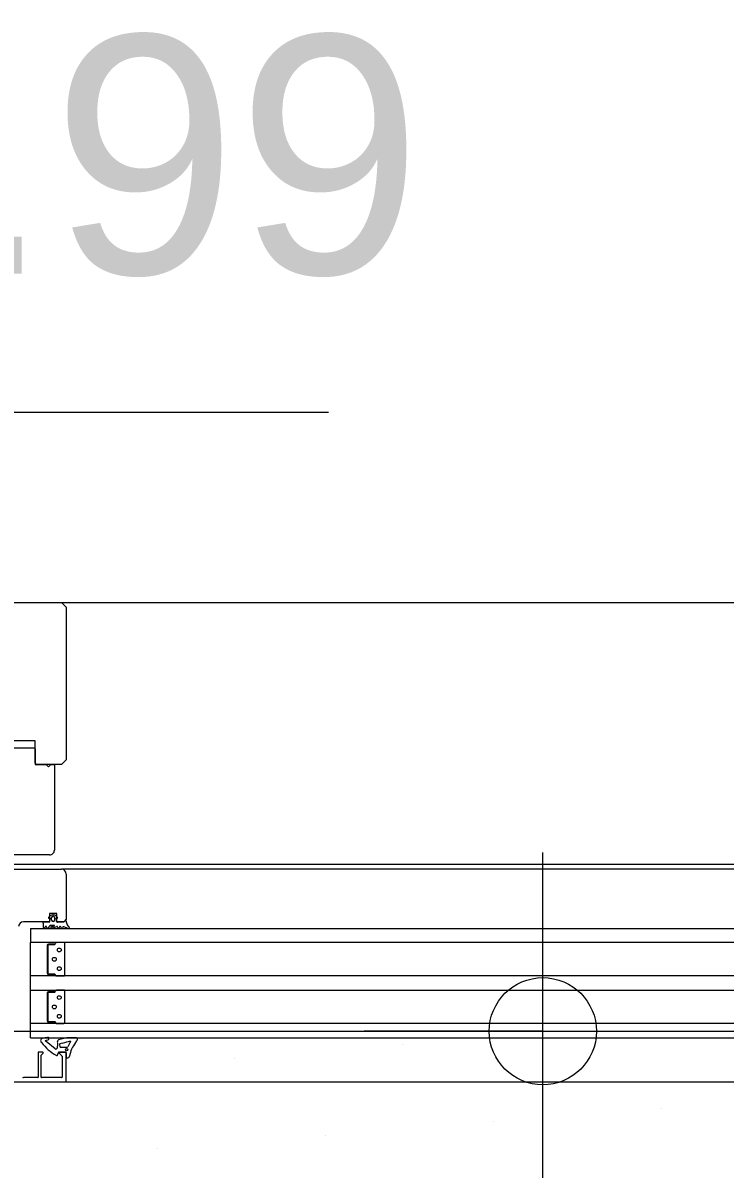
# Model space of a CAD drawing. Header units: metres. Extents: x 0.003 to 0.843, y 0.003 to 0.597.
# Drawn here: x 0.4233 to 0.42919, y 0.20144 to 0.21107 of the extents above; entities that cross this region are included whole.
import ezdxf

# ---------------------------------------------------------------- set-up
doc = ezdxf.new("R2010")
doc.units = ezdxf.units.M
for name, pattern in [('AUSGEZOGEN', [0]), ('PHANTOM', [63.50000000000001, 31.75, -6.35, 6.35, -6.35, 6.35, -6.35]), ('PUNKT', [6.35, 0, -6.35]), ('VERDECKT', [9.524999999999999, 6.35, -3.175])]:
    doc.linetypes.add(name, pattern=pattern)
for name, color, linetype, lineweight in [('Bodenplatte', 7, 'AUSGEZOGEN', 18), ('Daemmung', 7, 'AUSGEZOGEN', 18), ('Decke', 7, 'AUSGEZOGEN', 35), ('Deckendaemmung', 7, 'AUSGEZOGEN', 13), ('Fenster', 7, 'AUSGEZOGEN', 18), ('Text Koten', 7, 'AUSGEZOGEN', 25), ('Vorhangbrett', 7, 'AUSGEZOGEN', 13), ('Wand Beton bewehrt', 7, 'AUSGEZOGEN', 35)]:
    doc.layers.add(name, color=color, linetype=linetype, lineweight=lineweight)
doc.styles.add('ARIAL', font='ARIAL.TTF')

msp = doc.modelspace()

# ---------------------------------------------------------------- linework, layer by layer
at = {"layer": 'Bodenplatte', "color": 92, "linetype": 'VERDECKT', "lineweight": 18, "true_color": 0x00c600}
msp.add_line((0.3223599928617479, 0.2025973625236443), (0.6343599858880049, 0.2025973625236443), dxfattribs=at)
at = {"layer": 'Daemmung', "color": 211, "linetype": 'AUSGEZOGEN', "lineweight": 13, "true_color": 0xff70ff}
for p, q in [((0.4276599905081094, 0.2025973625236443), (0.4276599905081094, 0.2040973625366828)), ((0.4276599905081094, 0.2025973625236443), (0.4261599904950709, 0.2025973625236443)), ((0.4276599905081094, 0.2025973625236443), (0.4291599874999077, 0.2025973625236443)), ((0.4276599905081094, 0.2025973625236443), (0.4276599905081094, 0.2025973625236443)), ((0.4276599905081094, 0.1609973634534768), (0.4276599905081094, 0.2025973625236443))]:
    msp.add_line(p, q, dxfattribs=at)
msp.add_circle((0.4276599905081094, 0.2025973625236443), 0.0004500000039115548, dxfattribs=at)
at = {"layer": 'Decke', "color": 92, "linetype": 'PHANTOM', "lineweight": 18, "true_color": 0x00c600}
msp.add_line((0.3223599928617479, 0.2025973625236443), (0.6343599858880049, 0.2025973625236443), dxfattribs=at)
at = {"layer": 'Deckendaemmung', "color": 211, "linetype": 'AUSGEZOGEN', "lineweight": 13, "true_color": 0xff70ff}
for p, q in [((0.4264815535222344, 0.2024844243623451), (0.4264815535222344, 0.2024844243623451)), ((0.4250721082197415, 0.20237102308413), (0.4250721082197415, 0.20237102308413)), ((0.4236626629172487, 0.202257621805915), (0.4236626629172487, 0.202257621805915)), ((0.4286524221150813, 0.2019498036284212), (0.4286524221150813, 0.2019498036284212)), ((0.4272429768125884, 0.2018364023502062), (0.4272429768125884, 0.2018364023502062)), ((0.4258335315100955, 0.2017230010719911), (0.4258335315100955, 0.2017230010719911)), ((0.4244240862076026, 0.2016095997937761), (0.4244240862076026, 0.2016095997937761))]:
    msp.add_line(p, q, dxfattribs=at)
at = {"layer": 'Fenster', "color": 7, "linetype": 'AUSGEZOGEN', "lineweight": 13}
for p, q in [((0.4222000025015151, 0.2061973561297478), (0.4236200024697735, 0.2061973585997016)), ((0.4236200024697735, 0.2061973585997016), (0.4236600025384558, 0.206157358670172)), ((0.4236200024697735, 0.2061973585997016), (0.4543399898422014, 0.2061973543802615)), ((0.4236600025384558, 0.206157358670172), (0.4236600047648932, 0.204877358698784)), ((0.4234000044924004, 0.2050373582429625), (0.4232000044968711, 0.2050373578950816)), ((0.4234000048228871, 0.2048473582472093), (0.4234000044924004, 0.2050373582429625)), ((0.4232110046009892, 0.2049773579155563), (0.4233890045970103, 0.2049773582251705)), ((0.4233890045970103, 0.2049773582251705), (0.4233990046141808, 0.2049673582427882)), ((0.4233990046141808, 0.2049673582427882), (0.4233990048403033, 0.2048373582456939)), ((0.4234100048400576, 0.2048373582648274), (0.4234000048228871, 0.2048473582472093)), ((0.4236600047648932, 0.204877358698784), (0.4236200048353634, 0.2048373586301023)), ((0.4233990048403033, 0.2048373582456939), (0.4234900048382693, 0.2048373584039796)), ((0.4236200048353634, 0.2048373586301023), (0.4234100048400576, 0.2048373582648274)), ((0.4234900048382693, 0.2048373584039796), (0.4235100048726105, 0.2048173584392144)), ((0.4235100048726105, 0.2048173584392144), (0.423530004837375, 0.204837358473556)), ((0.423530004837375, 0.204837358473556), (0.4235600048367044, 0.2048373585257378)), ((0.4235600048367044, 0.2048373585257378), (0.4235600060890757, 0.2041173585418324)), ((0.4235200061595462, 0.2040773584731501), (0.4230515721370102, 0.2040773576583543)), ((0.4228300063813964, 0.203957355934329), (0.4236200063569608, 0.2039573573102716)), ((0.452840015715005, 0.2039573575881695), (0.4236200063569486, 0.2039573644166785)), ((0.4236600064257201, 0.2039173573810167), (0.4236600070895781, 0.2035373573894226)), ((0.4235180071276334, 0.2035173571422133), (0.4233000071325063, 0.2035173567620091)), ((0.4234690069196163, 0.2035173570513266), (0.4235052135472804, 0.2035173571265941)), ((0.4234690072092891, 0.2034673570571108), (0.4234690071516607, 0.2035021918112189)), ((0.4235121534950977, 0.2035531901480895), (0.4235255292883437, 0.2035665837575025)), ((0.4235199847936996, 0.203548634633878), (0.4235169860296036, 0.203546900833569)), ((0.4235800070041637, 0.2035873572487799), (0.4235180070055498, 0.2035873571406487)), ((0.4235180070055498, 0.2035873571406487), (0.4235180071276334, 0.2035173571422133)), ((0.4235370125964318, 0.2035293912368466), (0.42353702735675, 0.2035515244101489)), ((0.4235467447516006, 0.2035753869163373), (0.4235512693004273, 0.2035753837138027)), ((0.4235610232398762, 0.2035513790644268), (0.4235610091730226, 0.2035293758955873)), ((0.4235724770569283, 0.2035665838369478), (0.4235858528955042, 0.203553190272804)), ((0.4235810203822837, 0.203546900941928), (0.4235780216123195, 0.203548634732088)), ((0.4235800071262475, 0.2035173572503445), (0.4235800070041637, 0.2035873572487799)), ((0.4236400071249065, 0.2035173573549878), (0.4235800071262475, 0.2035173572503445)), ((0.4235927929645949, 0.2035173572747963), (0.4236391077972241, 0.2035173573511992)), ((0.4236600070895781, 0.2035373573894226), (0.4236400071249065, 0.2035173573549878)), ((0.4236440227054678, 0.2035199159010726), (0.4236480921954967, 0.2035257277566603)), ((0.4236590071134083, 0.2035222873800399), (0.4236590071167118, 0.2035203350331099)), ((0.4236590071167118, 0.2035203350331099), (0.4236590071200084, 0.2035183869390549)), ((0.4236591633530665, 0.203515891995261), (0.4236683216276414, 0.2034899775017693)), ((0.4233600072302812, 0.2034613568682117), (0.4233600074390098, 0.2033413568708939)), ((0.4233600072302882, 0.2034613528237092), (0.4531000266424964, 0.2034613468997082)), ((0.423482969514044, 0.2034738906290782), (0.4234808027666109, 0.2034658041628349)), ((0.423496727398501, 0.2034658041897829), (0.4234945606237001, 0.2034738906486928)), ((0.4235192660863235, 0.2034803571491457), (0.4235077191080841, 0.2034643571226862)), ((0.4235582298112578, 0.2034853572149686), (0.4235279263317067, 0.2034853571636895)), ((0.4235357128649041, 0.2034742532303549), (0.4235531494872097, 0.203480435932539)), ((0.4235788747761824, 0.2034749102121995), (0.4235358844372493, 0.203461357173107)), ((0.4235892087350468, 0.203465804351587), (0.4235870419602458, 0.2034738908104964)), ((0.423602966592136, 0.2034738908374439), (0.4236007998447029, 0.2034658043712011)), ((0.4236167244765933, 0.203465804398149), (0.4236145577017923, 0.2034738908570585)), ((0.4236295461742356, 0.2034703970657374), (0.4236283155862497, 0.2034658044177636)), ((0.4236747197321741, 0.2034613574141841), (0.4236393168522379, 0.2034733384259912)), ((0.4236798444267265, 0.2034779845832004), (0.4236851938382911, 0.203474530822552)), ((0.4233600079260427, 0.2030613568771533), (0.4233600074390098, 0.2033413568708939)), ((0.4531000268512249, 0.2033413469023908), (0.4233600074390168, 0.2033413528263918)), ((0.4235000074767563, 0.2033178571149361), (0.4235000078820374, 0.2030848571201446)), ((0.4235036074766756, 0.2033178571211979), (0.423503607881957, 0.2030848571264064)), ((0.423503607881957, 0.2030848571264064), (0.4235036074766756, 0.2033178571211979)), ((0.4235678074554114, 0.2033292572326127), (0.4235114074566723, 0.2033292571345101)), ((0.4235614074618164, 0.2033256572215615), (0.4235114074629339, 0.203325657134591)), ((0.4235114074629339, 0.203325657134591), (0.4235614074618164, 0.2033256572215615)), ((0.4235678074558614, 0.2033289985332573), (0.4235678074554114, 0.2033292572326127)), ((0.4235692074479007, 0.203333557234952), (0.4235692074479007, 0.203333557234952)), ((0.4236406074327373, 0.203341357358971), (0.423577007434159, 0.2033413572483451)), ((0.4236484079060285, 0.203069157378623), (0.4236484074461302, 0.2033335573727127)), ((0.4233600081347714, 0.2029413568798359), (0.4233600079260427, 0.2030613568771533)), ((0.4531000273382581, 0.2030613469086502), (0.42336000792605, 0.2030613528326503)), ((0.4235114078953501, 0.2030770571401477), (0.4235614078942324, 0.2030770572271181)), ((0.4235614078942324, 0.2030770572271181), (0.4235114078953501, 0.2030770571401477)), ((0.423511407901612, 0.2030734571402286), (0.4235678079003513, 0.2030734572383308)), ((0.4235678079003513, 0.2030734572383308), (0.4235678078999011, 0.2030737159376872)), ((0.4235692079076254, 0.2030692572408603), (0.4235692079076254, 0.2030692572408603)), ((0.423577007921192, 0.203061357254604), (0.4236406079197707, 0.20306135736523)), ((0.4233600086218046, 0.2026613568860944), (0.4233600081347714, 0.2029413568798359)), ((0.4233600081347785, 0.202941352835333), (0.4531000275469867, 0.2029413469113324)), ((0.423500008172518, 0.2029178571238776), (0.4235000085777992, 0.2026848571290857)), ((0.4235036081724372, 0.2029178571301395), (0.4235036085777187, 0.2026848571353476)), ((0.4235036085777187, 0.2026848571353476), (0.4235036081724372, 0.2029178571301395)), ((0.4235678081511732, 0.2029292572415544), (0.423511408152434, 0.2029292571434521)), ((0.4235614081575781, 0.2029256572305026), (0.4235114081586956, 0.2029256571435326)), ((0.4235114081586956, 0.2029256571435326), (0.4235614081575781, 0.2029256572305026)), ((0.4235678081516231, 0.2029289985421979), (0.4235678081511732, 0.2029292572415544)), ((0.4235692081436624, 0.2029335572438931), (0.4235692081436624, 0.2029335572438931)), ((0.4236406081284989, 0.2029413573679122), (0.4235770081299207, 0.2029413572572862)), ((0.4236484086017907, 0.2026691573875642), (0.423648408141892, 0.2029335573816539)), ((0.4233600088305332, 0.2025413568887766), (0.4233600086218046, 0.2026613568860944)), ((0.4531000280340197, 0.2026613469175909), (0.4233600086218116, 0.202661352841592)), ((0.4235114085911116, 0.2026770571490892), (0.423561408589994, 0.2026770572360592)), ((0.423561408589994, 0.2026770572360592), (0.4235114085911116, 0.2026770571490892)), ((0.4235114085973736, 0.2026734571491702), (0.4235678085961128, 0.2026734572472719)), ((0.4235678085961128, 0.2026734572472719), (0.4235678085956629, 0.2026737159466283)), ((0.423569208603387, 0.2026692572498009), (0.423569208603387, 0.2026692572498009)), ((0.4235770086169538, 0.2026613572635452), (0.4236406086155323, 0.2026613573741716)), ((0.4233600088305401, 0.2025413528442742), (0.4531000282427483, 0.2025413469202736)), ((0.42350286203462, 0.2025457182694472), (0.4234633347171222, 0.2025377718093009)), ((0.4236404497494365, 0.202536546451026), (0.4235955076125374, 0.2025238223548477)), ((0.4237452230976831, 0.2025412614885218), (0.4236637639604352, 0.2025412613468311)), ((0.4234838603576989, 0.2025167688624065), (0.4234846324297997, 0.2025188744381008)), ((0.4234853181162098, 0.2025148631567022), (0.4234838603576989, 0.2025167688624065)), ((0.4234846324297997, 0.2025188744381008), (0.4234869241087032, 0.202520591290459)), ((0.423487070357843, 0.2025137891290565), (0.4234853181162098, 0.2025148631567022)), ((0.4234869241087032, 0.202520591290459), (0.4234940116498563, 0.2025235388473498)), ((0.4234911616221477, 0.2025123368854898), (0.423487070357843, 0.2025137891290565)), ((0.4235660128203109, 0.2024485961894875), (0.4234911616221477, 0.2025123368854898)), ((0.4234940116498563, 0.2025235388473498), (0.4235068039078762, 0.2025261105726759)), ((0.4235871872010064, 0.2024926613895691), (0.4235829868721735, 0.2024560478241074)), ((0.4235871871883509, 0.202499937096165), (0.4235871872010064, 0.2024926613895691)), ((0.4236068575399087, 0.2024922409731353), (0.4236031245430191, 0.202485725793239)), ((0.4236031245430191, 0.202485725793239), (0.4236044978302208, 0.2024691396086273)), ((0.4236044978302208, 0.2024691396086273), (0.4236081864039486, 0.2024634645580073)), ((0.42362590438278, 0.2024975261429341), (0.4236068575399087, 0.2024922409731353)), ((0.4236081864039486, 0.2024634645580073), (0.4236098967059713, 0.2024626671941215)), ((0.4236098967059713, 0.2024626671941215), (0.4236113885033412, 0.2024621202930416)), ((0.4236113885033412, 0.2024621202930416), (0.4236128381923684, 0.2024616916847699)), ((0.4236128381923684, 0.2024616916847699), (0.4236136943708221, 0.2024614798984358)), ((0.4236136943708221, 0.2024614798984358), (0.4236149177624227, 0.2024612505694177)), ((0.4236612480807314, 0.2024612506861427), (0.4236149177624248, 0.2024612505694177)), ((0.4236259229501705, 0.2024975262095877), (0.4236377364491813, 0.2024996311111609)), ((0.4236377364491813, 0.2024996311111609), (0.4236481136675483, 0.2025025019893292)), ((0.4236481136675483, 0.2025025019893292), (0.423663860939043, 0.2025073348165979)), ((0.423663860939043, 0.2025073348165979), (0.4236790608054689, 0.2025117791468829)), ((0.4236936470895221, 0.2025044239267899), (0.4236737319906717, 0.2024669704446297)), ((0.4236790608054689, 0.2025117791468829), (0.4236878456205774, 0.2025139106386451)), ((0.4236878456205774, 0.2025139106386451), (0.4236963459579115, 0.2025144436721917)), ((0.4236981129452407, 0.202510709912232), (0.4236936470895221, 0.2025044239267899)), ((0.4236963459579115, 0.2025144436721917), (0.4236981129452407, 0.202510709912232)), ((0.4237489700522724, 0.2025172472910045), (0.4237516318456533, 0.2025215683789066)), ((0.4234240098749781, 0.2024173570117514), (0.4234240102332955, 0.2022113570244351)), ((0.4234600098672159, 0.2024213570742805), (0.4234280098679314, 0.2024213570186194)), ((0.4234480099092854, 0.2023948717683584), (0.4234642525256245, 0.2024111144412018)), ((0.4234480102284913, 0.2022113570661805), (0.4234480099092854, 0.2023948717683584)), ((0.42358619588842, 0.202397209069869), (0.4235939921885989, 0.2024186293524031)), ((0.4235977509517975, 0.2024212612323955), (0.4236533850936738, 0.2024212613291656)), ((0.4236017672411762, 0.2024111146884743), (0.4236222525577246, 0.2023906294431909)), ((0.4236560098628348, 0.2024213574232822), (0.4236060098639524, 0.2024213573363126)), ((0.4236240099243782, 0.2023863868056556), (0.4236240102288251, 0.2022113573723159)), ((0.4236600090496892, 0.202414637396194), (0.4236600091138888, 0.202377728257422)), ((0.4236600102906385, 0.2021753574276604), (0.4236600098697029, 0.2024173574303295)), ((0.4236640091207575, 0.2023737282644693), (0.4236715329013281, 0.202373728277556)), ((0.4221640091905497, 0.2021713548255989), (0.4236560102976858, 0.202171357420792)), ((0.4234200102403429, 0.2022073570175668), (0.4233000094144005, 0.2022073568088372)), ((0.4236200102358718, 0.2022073573654479), (0.4234520102353596, 0.2022073570732278)), ((0.4236560102976858, 0.202171357420792), (0.452804028060165, 0.2021713504670611))]:
    msp.add_line(p, q, dxfattribs=at)
for centre, radius in [((0.4235596076780644, 0.2032013572212085), 1.599999964237213e-05), ((0.4236008075406001, 0.2032798572911173), 1.599999964237213e-05), ((0.4236008078136866, 0.2031228572946265), 1.599999964237213e-05), ((0.4236008082363621, 0.2028798573000585), 1.599999964237213e-05), ((0.4235596083738263, 0.2028013572301497), 1.599999964237213e-05), ((0.4236008085094484, 0.2027228573035681), 1.599999964237213e-05), ((0.4236626465904935, 0.2024428052289958), 9.951991738439433e-06)]:
    msp.add_circle(centre, radius, dxfattribs=at)
for centre, radius, start, end in [((0.4235200060899699, 0.2041173584722559), 3.999999910593032e-05, 270.0000996605363, 9.966138939567454e-05), ((0.4236200064266142, 0.2039173573111656), 3.999999910593032e-05, 0.0001000519264494838, 90.0000997711401), ((0.4233000072022687, 0.2034773567629026), 3.999999910593032e-05, 90.0000999271463, 179.9999000756513), ((0.4234690069320894, 0.2035113570514599), 5.99999986588471e-06, 90.00011910806485, 246.4231941597097), ((0.4234650071517498, 0.2035021918044498), 3.999999910624642e-06, 9.695876946011851e-05, 66.42319415924595), ((0.4235052135642025, 0.2035073571268176), 9.999999776518972e-06, 45.62234219283943, 90.00009695634914), ((0.4235149834809734, 0.203550363380722), 3.999929225092771e-06, 135.0325994347436, 300.0427492728251), ((0.4235150048411873, 0.2035173634522721), 3.999845012336788e-06, 225.6223425232417, 2.721051739152939), ((0.423599123567295, 0.20352136136659), 8.021383202948764e-05, 161.7764378378243, 182.7210514083743), ((0.4235209862449474, 0.2035469037080424), 1.999752196213105e-06, 346.7770126614579, 120.0521256811223), ((0.4235467643648499, 0.2035453736162844), 3.001330646088998e-05, 90.03744194236627, 135.0336595428435), ((0.4235490109262355, 0.2035294484926179), 1.19984664144861e-05, 180.2734121512441, 359.6533282909651), ((0.4235490249068908, 0.2035513871153911), 1.199833568615641e-05, 359.9615541390269, 179.3443605815428), ((0.4235512497958706, 0.2035453813584853), 3.000236165644154e-05, 44.96653436979164, 89.96275197018093), ((0.4235770201669303, 0.203546903802864), 1.99975219618e-06, 59.94806823181138, 193.2231812517164), ((0.4234988829310287, 0.2035213611969624), 8.021383202929643e-05, 357.2798179767179, 18.22375607454993), ((0.423583001670609, 0.2035173635673631), 3.999845071054933e-06, 177.2655964153486, 314.377851719365), ((0.4235830229191949, 0.203550363495859), 3.999929225091269e-06, 239.9574446402595, 44.96759447763353), ((0.4235927929815167, 0.2035073572750197), 9.999999776539726e-06, 90.00009695603109, 134.377851719703), ((0.4236391077873262, 0.2035233573510649), 5.999999865911402e-06, 270.0000945170756, 325.0000996547562), ((0.423653007113638, 0.2035222863066669), 5.999999865903836e-06, 0.01024995320219097, 145.0000996551904), ((0.423679007119562, 0.2035183869728984), 1.999999955336422e-05, 179.9999030412305, 187.1662544257556), ((0.4234750072091548, 0.2034673570672639), 5.999999865896488e-06, 179.9999030449896, 345.000096956045), ((0.4234887650714995, 0.2034723377246491), 5.999999865885808e-06, 15.00009695645372, 165.000096956301), ((0.4235025229507012, 0.2034673571138259), 5.999999865883179e-06, 195.0000969561977, 330.0000969564085), ((0.4235279263486288, 0.203475357163912), 9.999999776428021e-06, 90.00009695634914, 150.0000969567086), ((0.4235354903240091, 0.2034678010996712), 6.455967380041497e-06, 88.02459031159934, 273.4998742778613), ((0.4235577244027961, 0.2034702074602291), 1.120497650215132e-05, 81.47915525648196, 114.0976605986503), ((0.4235593776073128, 0.2034834848881159), 2.196142897805106e-06, 270.1833570918308, 121.5096249558546), ((0.4235827470681472, 0.2034727076295984), 4.45488666257836e-06, 15.40211434109612, 150.3685246826863), ((0.4235950042872472, 0.20346735727563), 5.999999865885974e-06, 195.0000969561977, 345.0000969565569), ((0.4236087621495918, 0.2034723379330152), 5.99999986592597e-06, 15.00009695631653, 165.000096956557), ((0.4236225200287936, 0.203467357322192), 5.999999865885974e-06, 195.0000969561977, 345.0000969565569), ((0.4236353417316918, 0.2034688441613083), 5.999999865881322e-06, 48.50764522817705, 165.000096956045), ((0.4236846575854239, 0.2034941410806199), 1.685819994912878e-05, 194.2986675815046, 253.4107559553387), ((0.4236775422571198, 0.2034698638966796), 8.96252707212366e-06, 251.6437063673999, 31.38025137819828), ((0.4235114074765014, 0.2033178571347647), 1.139999974518432e-05, 90.00009966045121, 179.9999003386106), ((0.4235114074765014, 0.2033178571347647), 7.799999825662962e-06, 90.00009966064437, 179.9999003422677), ((0.4235114074765014, 0.2033178571347647), 7.799999825653868e-06, 90.00009966064437, 179.9999003422677), ((0.4235614074482487, 0.2033334572213866), 7.799999825663531e-06, 270.0000996602366, 9.9657732298288e-05), ((0.4235614074482487, 0.2033334572213866), 7.799999825662962e-06, 270.0000996602366, 325.1362617058699), ((0.4235770074477263, 0.2033335572485188), 7.799999825662962e-06, 90.0000996602366, 179.9999003422677), ((0.4236406074463047, 0.2033335573591447), 7.799999825662962e-06, 9.9657732298288e-05, 90.0000996602366), ((0.4235114078817826, 0.2030848571399733), 1.139999974518432e-05, 179.9999003386106, 270.0000996604512), ((0.4235114078817826, 0.2030848571399733), 7.799999825653868e-06, 179.9999003422677, 270.0000996602366), ((0.4235114078817826, 0.2030848571399733), 7.799999825662962e-06, 179.9999003422677, 270.0000996602366), ((0.4235614079077998, 0.2030692572272919), 7.799999825662962e-06, 9.9657732298288e-05, 90.0000996602366), ((0.4235614079077998, 0.2030692572272919), 7.799999825663252e-06, 34.86393761469308, 90.00009966064437), ((0.4235770079076248, 0.2030691572544287), 7.799999825662962e-06, 179.9999003422677, 270.0000996606444), ((0.4236406079062031, 0.2030691573650555), 7.799999825662962e-06, 270.0000996602366, 9.9657732298288e-05), ((0.423511408172263, 0.2029178571437068), 1.139999974518432e-05, 90.00009966045121, 179.9999003386106), ((0.423511408172263, 0.2029178571437068), 7.799999825662962e-06, 90.00009966064437, 179.9999003422677), ((0.423511408172263, 0.2029178571437068), 7.799999825653868e-06, 90.00009966064437, 179.9999003422677), ((0.4235614081440107, 0.2029334572303278), 7.799999825663531e-06, 270.0000996606444, 9.9657732298288e-05), ((0.4235614081440107, 0.2029334572303278), 7.799999825662962e-06, 270.0000996606444, 325.1362617062703), ((0.423577008143488, 0.2029335572574604), 7.799999825662962e-06, 90.00009966064437, 179.9999003422677), ((0.4236406081420662, 0.2029335573680864), 7.799999825662962e-06, 9.9657732298288e-05, 90.0000996602366), ((0.4235114085775443, 0.2026848571489148), 1.139999974518432e-05, 179.9999003386106, 270.0000996604512), ((0.4235114085775443, 0.2026848571489148), 7.799999825653868e-06, 179.9999003422677, 270.0000996606444), ((0.4235114085775443, 0.2026848571489148), 7.799999825662962e-06, 179.9999003422677, 270.0000996606444), ((0.4235614086035614, 0.2026692572362339), 7.799999825644773e-06, 9.9657732298288e-05, 90.00009966064437), ((0.4235614086035614, 0.2026692572362339), 7.799999825663252e-06, 34.86393761469308, 90.00009966064437), ((0.4235770086033868, 0.2026691572633698), 7.799999825662962e-06, 179.9999003422677, 270.0000996602366), ((0.4236406086019649, 0.2026691573739967), 7.799999825662962e-06, 270.0000996606444, 9.9657732298288e-05), ((0.4234643855290773, 0.2025177994312097), 2.000000230956683e-05, 93.01174090122402, 229.857402899247), ((0.4235048329655903, 0.2025359144199237), 1.000000171806752e-05, 281.3670866553493, 101.3670205276759), ((0.4236637641431288, 0.2024812609545637), 6.000039226772655e-05, 90.00017445811473, 112.8655926175701), ((0.4237452231150771, 0.2025312614887447), 9.999999776484742e-06, 340.974295692875, 90.00009966045678), ((0.4237809023042741, 0.202757983358148), 0.0004168665193343189, 217.7951896515281, 240.768814724238), ((0.4235717761292593, 0.2024585263519747), 1.14814570972573e-05, 239.869799699785, 347.5332952414743), ((0.4235997139886256, 0.2025089652265009), 1.544110949683923e-05, 105.8079710488083, 215.7804893138462), ((0.4236615663608008, 0.2024770395420445), 1.579206360546857e-05, 268.8451579255616, 320.3865447919645), ((0.4239342593852563, 0.2023484064567164), 0.000249961633308081, 142.048837763547, 171.1541477385074), ((0.4236754122314209, 0.2025625589636938), 8.639386951827381e-05, 315.6166250434745, 328.3668996146741), ((0.4237240360343836, 0.2025385674192988), 3.241135871724434e-05, 328.3668996147353, 340.9742956928817), ((0.4234280098748888, 0.2024173570187089), 3.999999910534825e-06, 90.00009966029776, 179.9999003386106), ((0.4234600098776523, 0.2024153570744137), 5.999999865882603e-06, 315.0000996606996, 90.00009966109289), ((0.4235805577290081, 0.2023992611802068), 5.999999865888938e-06, 237.4771678805768, 340.0001064603197), ((0.4235977509570777, 0.2024172612776955), 3.999996110593225e-06, 90.00005606130648, 160.0000691406071), ((0.4236060098743886, 0.202415357336446), 5.999999865802238e-06, 90.00009965897253, 225.0000996616367), ((0.4236180099245119, 0.2023863867952181), 5.999999865899485e-06, 9.966138939567454e-05, 45.00009966107445), ((0.4236533851051959, 0.2024146373846719), 6.623944493432686e-06, 9.966138939567454e-05, 90.00005606110712), ((0.423656009869792, 0.2024173574233713), 3.99999991059849e-06, 9.966138939567454e-05, 90.00009966029776), ((0.4236640091137997, 0.2023777282643795), 3.999999910603036e-06, 179.9999003386106, 270.0000996610929), ((0.4236715328734979, 0.2023897282771976), 1.599999964237577e-05, 270.0000996604965, 349.6172779762131), ((0.423300009407443, 0.2022113568087465), 3.999999910571205e-06, 179.9999003386106, 270.0000996602978), ((0.4234200102333849, 0.2022113570174769), 3.99999991061668e-06, 270.0000996602978, 9.966138939567454e-05), ((0.423452010228402, 0.2022113570731375), 3.999999910516636e-06, 179.999900345925, 270.0000996610929), ((0.4236200102289142, 0.2022113573653582), 3.999999910675797e-06, 270.000099661888, 9.966138939567454e-05), ((0.4236560102907281, 0.2021753574207022), 3.999999910534825e-06, 270.0000996602978, 9.966138939567454e-05)]:
    msp.add_arc(centre, radius, start, end, dxfattribs=at)
at = {"layer": 'Vorhangbrett', "color": 191, "linetype": 'PUNKT', "lineweight": 13, "true_color": 0xbe96ea}
msp.add_line((0.3258599927835167, 0.2077973624074153), (0.4618599897436801, 0.2077973624074153), dxfattribs=at)
at = {"layer": 'Wand Beton bewehrt', "color": 180, "linetype": 'PUNKT', "lineweight": 18}
for p, q in [((0.4558599898777906, 0.2039973624923487), (0.3899599913507701, 0.2039973624923487)), ((0.3922599912993611, 0.2025973625236411), (0.4535599899291995, 0.2025973625236411))]:
    msp.add_line(p, q, dxfattribs=at)

# ---------------------------------------------------------------- texts
at = {"layer": 'Text Koten', "color": 7, "linetype": 'AUSGEZOGEN', "lineweight": 18, "insert": (0.4052933241228198, 0.2089306956036576), "char_height": 0.002, "width": 0.001, "attachment_point": 7, "style": 'ARIAL'}
msp.add_mtext('ok\\~r.\\~Bo.\\~:\\~+10.99', dxfattribs=at)

doc.saveas('drawing.dxf')
